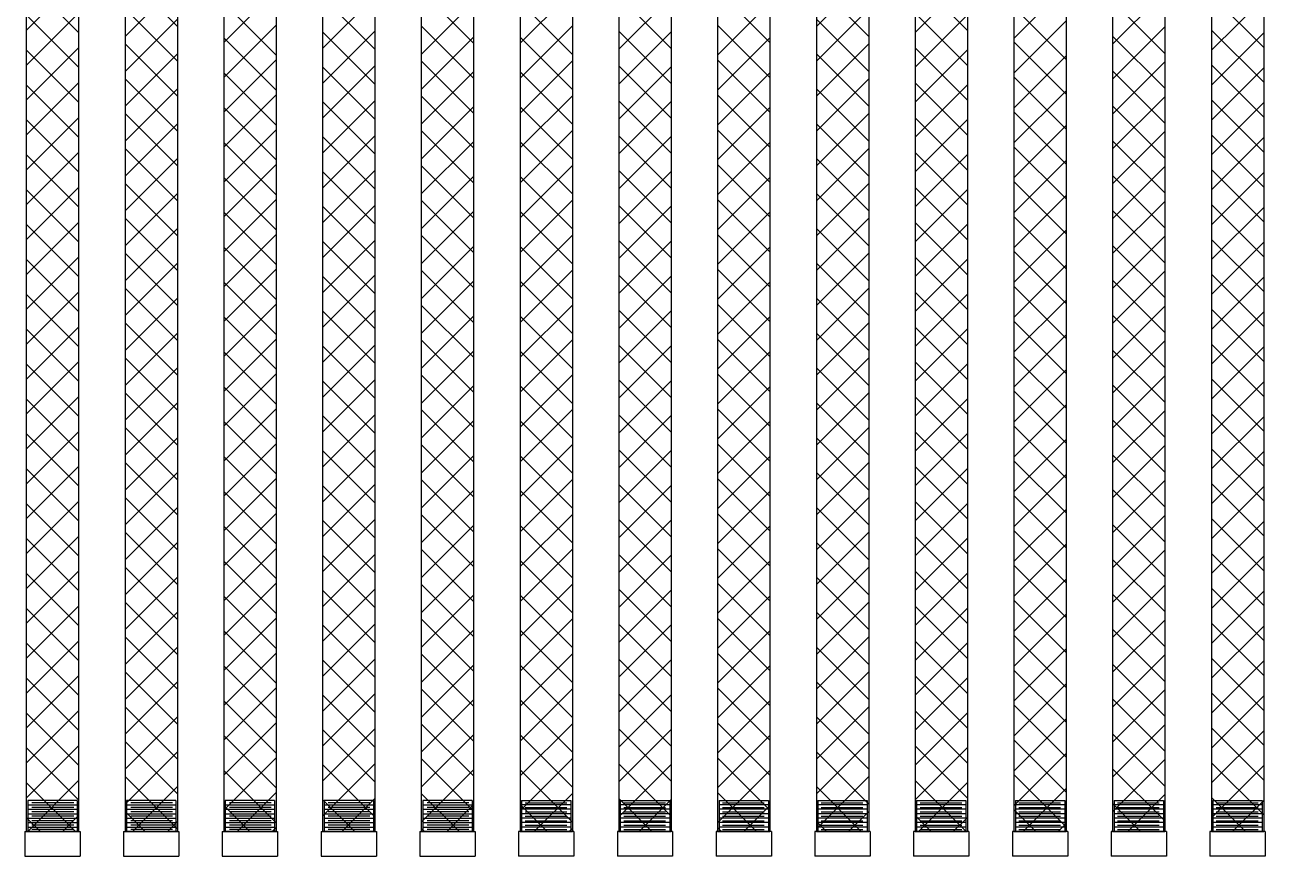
# Model space of a CAD drawing. Header units: inches. Extents: x 12 to 318, y 5 to 204.
# Drawn here: x 179.65 to 187.77, y 174.79 to 180.23 of the extents above; entities that cross this region are included whole.
import ezdxf

# ---------------------------------------------------------------- set-up
doc = ezdxf.new("R2010")
doc.units = ezdxf.units.IN
doc.header["$LTSCALE"] = 9.5
doc.header["$MEASUREMENT"] = 0
doc.layers.get('0').update_dxf_attribs({"lineweight": 25})
doc.layers.add('Brade', color=5, linetype='Continuous', lineweight=25, true_color=0x0000ff)

# ---------------------------------------------------------------- blocks, each defined once
blk = doc.blocks.new('UPPER HEAD ADN ELEMENT DETAIL')
at = {"layer": 'Brade', "lineweight": 25}
for p, q in [((-0.24336, 0.00996), (-0.24336, -0.5377)), ((-0.22533, 0.00996), (-0.22533, -0.5377)), ((-0.20934, 0.00996), (-0.20934, -0.5377)), ((-0.19132, 0.00996), (-0.19132, -0.5377)), ((-0.17533, 0.00996), (-0.17533, -0.5377)), ((-0.15731, 0.00996), (-0.15731, -0.5377)), ((-0.14132, 0.00996), (-0.14132, -0.5377)), ((-0.12329, 0.00996), (-0.12329, -0.5377)), ((-0.10731, 0.00996), (-0.10731, -0.5377)), ((-0.08928, 0.00996), (-0.08928, -0.5377)), ((-0.0733, 0.00996), (-0.0733, -0.5377)), ((-0.05527, 0.00996), (-0.05527, -0.5377)), ((-0.03929, 0.00996), (-0.03929, -0.5377)), ((-0.02126, 0.00996), (-0.02126, -0.5377)), ((-0.00527, 0.00996), (-0.00527, -0.5377)), ((0.01275, 0.00996), (0.01275, -0.5377)), ((0.02874, 0.00996), (0.02874, -0.5377)), ((0.04676, 0.00996), (0.04676, -0.5377)), ((0.06275, 0.00996), (0.06275, -0.5377)), ((0.08078, 0.00996), (0.08078, -0.5377)), ((0.09676, 0.00996), (0.09676, -0.5377)), ((0.11479, 0.00996), (0.11479, -0.5377)), ((0.13077, 0.00996), (0.13077, -0.5377)), ((0.1488, 0.00996), (0.1488, -0.5377)), ((0.16478, 0.00996), (0.16478, -0.5377)), ((0.18281, 0.00996), (0.18281, -0.5377)), ((-0.24285, -0.52699), (-0.24285, -0.5377)), ((-0.22584, -0.52699), (-0.24285, -0.52699)), ((-0.24285, -0.52699), (-0.24285, -0.5377)), ((-0.22584, -0.52699), (-0.24285, -0.52699)), ((-0.24285, -0.52852), (-0.22584, -0.52852)), ((-0.24285, -0.52852), (-0.22584, -0.52852)), ((-0.22703, -0.52784), (-0.24139, -0.52784)), ((-0.22703, -0.52937), (-0.24139, -0.52937)), ((-0.22584, -0.52699), (-0.22584, -0.5377)), ((-0.22584, -0.52699), (-0.22584, -0.5377)), ((-0.20883, -0.52699), (-0.20883, -0.5377)), ((-0.19183, -0.52699), (-0.20883, -0.52699)), ((-0.20883, -0.52699), (-0.20883, -0.5377)), ((-0.19183, -0.52699), (-0.20883, -0.52699)), ((-0.20883, -0.52852), (-0.19183, -0.52852)), ((-0.20883, -0.52852), (-0.19183, -0.52852)), ((-0.19302, -0.52784), (-0.20738, -0.52784)), ((-0.19302, -0.52937), (-0.20738, -0.52937)), ((-0.19183, -0.52699), (-0.19183, -0.5377)), ((-0.19183, -0.52699), (-0.19183, -0.5377)), ((-0.17482, -0.52699), (-0.17482, -0.5377)), ((-0.15782, -0.52699), (-0.17482, -0.52699)), ((-0.17482, -0.52699), (-0.17482, -0.5377)), ((-0.15782, -0.52699), (-0.17482, -0.52699)), ((-0.17482, -0.52852), (-0.15782, -0.52852)), ((-0.17482, -0.52852), (-0.15782, -0.52852)), ((-0.15901, -0.52784), (-0.17337, -0.52784)), ((-0.15901, -0.52937), (-0.17337, -0.52937)), ((-0.15782, -0.52699), (-0.15782, -0.5377)), ((-0.15782, -0.52699), (-0.15782, -0.5377)), ((-0.14081, -0.52699), (-0.14081, -0.5377)), ((-0.1238, -0.52699), (-0.14081, -0.52699)), ((-0.14081, -0.52699), (-0.14081, -0.5377)), ((-0.1238, -0.52699), (-0.14081, -0.52699)), ((-0.14081, -0.52852), (-0.1238, -0.52852)), ((-0.14081, -0.52852), (-0.1238, -0.52852)), ((-0.125, -0.52784), (-0.13936, -0.52784)), ((-0.125, -0.52937), (-0.13936, -0.52937)), ((-0.1238, -0.52699), (-0.1238, -0.5377)), ((-0.1238, -0.52699), (-0.1238, -0.5377)), ((-0.1068, -0.52699), (-0.1068, -0.5377)), ((-0.08979, -0.52699), (-0.1068, -0.52699)), ((-0.1068, -0.52699), (-0.1068, -0.5377)), ((-0.08979, -0.52699), (-0.1068, -0.52699)), ((-0.1068, -0.52852), (-0.08979, -0.52852)), ((-0.1068, -0.52852), (-0.08979, -0.52852)), ((-0.09099, -0.52784), (-0.10535, -0.52784)), ((-0.09099, -0.52937), (-0.10535, -0.52937)), ((-0.08979, -0.52699), (-0.08979, -0.5377)), ((-0.08979, -0.52699), (-0.08979, -0.5377)), ((-0.07279, -0.52699), (-0.07279, -0.5377)), ((-0.07279, -0.52699), (-0.05578, -0.52699)), ((-0.07279, -0.52699), (-0.07279, -0.5377)), ((-0.07279, -0.52699), (-0.05578, -0.52699)), ((-0.05578, -0.52852), (-0.07279, -0.52852)), ((-0.05578, -0.52852), (-0.07279, -0.52852)), ((-0.07159, -0.52784), (-0.05723, -0.52784)), ((-0.07159, -0.52937), (-0.05723, -0.52937)), ((-0.05578, -0.52699), (-0.05578, -0.5377)), ((-0.05578, -0.52699), (-0.05578, -0.5377)), ((-0.03878, -0.52699), (-0.03878, -0.5377)), ((-0.03878, -0.52699), (-0.02177, -0.52699)), ((-0.03878, -0.52699), (-0.03878, -0.5377)), ((-0.03878, -0.52699), (-0.02177, -0.52699)), ((-0.02177, -0.52852), (-0.03878, -0.52852)), ((-0.02177, -0.52852), (-0.03878, -0.52852)), ((-0.03758, -0.52784), (-0.02322, -0.52784)), ((-0.03758, -0.52937), (-0.02322, -0.52937)), ((-0.02177, -0.52699), (-0.02177, -0.5377)), ((-0.02177, -0.52699), (-0.02177, -0.5377)), ((-0.00476, -0.52699), (-0.00476, -0.5377)), ((-0.00476, -0.52699), (0.01224, -0.52699)), ((-0.00476, -0.52699), (-0.00476, -0.5377)), ((-0.00476, -0.52699), (0.01224, -0.52699)), ((0.01224, -0.52852), (-0.00476, -0.52852)), ((0.01224, -0.52852), (-0.00476, -0.52852)), ((-0.00357, -0.52784), (0.01079, -0.52784)), ((-0.00357, -0.52937), (0.01079, -0.52937)), ((0.01224, -0.52699), (0.01224, -0.5377)), ((0.01224, -0.52699), (0.01224, -0.5377)), ((0.02925, -0.52699), (0.02925, -0.5377)), ((0.02925, -0.52699), (0.04625, -0.52699)), ((0.02925, -0.52699), (0.02925, -0.5377)), ((0.02925, -0.52699), (0.04625, -0.52699)), ((0.04625, -0.52852), (0.02925, -0.52852)), ((0.04625, -0.52852), (0.02925, -0.52852)), ((0.03044, -0.52784), (0.0448, -0.52784)), ((0.03044, -0.52937), (0.0448, -0.52937)), ((0.04625, -0.52699), (0.04625, -0.5377)), ((0.04625, -0.52699), (0.04625, -0.5377)), ((0.06326, -0.52699), (0.06326, -0.5377)), ((0.06326, -0.52699), (0.08027, -0.52699)), ((0.06326, -0.52699), (0.06326, -0.5377)), ((0.06326, -0.52699), (0.08027, -0.52699)), ((0.08027, -0.52852), (0.06326, -0.52852)), ((0.08027, -0.52852), (0.06326, -0.52852)), ((0.06445, -0.52784), (0.07881, -0.52784)), ((0.06445, -0.52937), (0.07881, -0.52937)), ((0.08027, -0.52699), (0.08027, -0.5377)), ((0.08027, -0.52699), (0.08027, -0.5377)), ((0.09727, -0.52699), (0.09727, -0.5377)), ((0.09727, -0.52699), (0.11428, -0.52699)), ((0.09727, -0.52699), (0.09727, -0.5377)), ((0.09727, -0.52699), (0.11428, -0.52699)), ((0.11428, -0.52852), (0.09727, -0.52852)), ((0.11428, -0.52852), (0.09727, -0.52852)), ((0.09847, -0.52784), (0.11283, -0.52784)), ((0.09847, -0.52937), (0.11283, -0.52937)), ((0.11428, -0.52699), (0.11428, -0.5377)), ((0.11428, -0.52699), (0.11428, -0.5377)), ((0.13128, -0.52699), (0.14829, -0.52699)), ((0.13128, -0.52699), (0.13128, -0.5377)), ((0.13128, -0.52699), (0.14829, -0.52699)), ((0.13128, -0.52699), (0.13128, -0.5377)), ((0.14829, -0.52852), (0.13128, -0.52852)), ((0.14829, -0.52852), (0.13128, -0.52852)), ((0.13248, -0.52784), (0.14684, -0.52784)), ((0.13248, -0.52937), (0.14684, -0.52937)), ((0.14829, -0.52699), (0.14829, -0.5377)), ((0.14829, -0.52699), (0.14829, -0.5377)), ((0.16529, -0.52699), (0.1823, -0.52699)), ((0.16529, -0.52699), (0.16529, -0.5377)), ((0.16529, -0.52699), (0.1823, -0.52699)), ((0.16529, -0.52699), (0.16529, -0.5377)), ((0.1823, -0.52852), (0.16529, -0.52852)), ((0.1823, -0.52852), (0.16529, -0.52852)), ((0.16649, -0.52784), (0.18085, -0.52784)), ((0.16649, -0.52937), (0.18085, -0.52937)), ((0.1823, -0.52699), (0.1823, -0.5377)), ((0.1823, -0.52699), (0.1823, -0.5377)), ((-0.24285, -0.53005), (-0.22584, -0.53005)), ((-0.24285, -0.53005), (-0.22584, -0.53005)), ((-0.24285, -0.53158), (-0.22584, -0.53158)), ((-0.24285, -0.53158), (-0.22584, -0.53158)), ((-0.24285, -0.53311), (-0.22584, -0.53311)), ((-0.24285, -0.53311), (-0.22584, -0.53311)), ((-0.22703, -0.5309), (-0.24139, -0.5309)), ((-0.22703, -0.53243), (-0.24139, -0.53243)), ((-0.22703, -0.53396), (-0.24139, -0.53396)), ((-0.20883, -0.53005), (-0.19183, -0.53005)), ((-0.20883, -0.53005), (-0.19183, -0.53005)), ((-0.20883, -0.53158), (-0.19183, -0.53158)), ((-0.20883, -0.53158), (-0.19183, -0.53158)), ((-0.20883, -0.53311), (-0.19183, -0.53311)), ((-0.20883, -0.53311), (-0.19183, -0.53311)), ((-0.19302, -0.5309), (-0.20738, -0.5309)), ((-0.19302, -0.53243), (-0.20738, -0.53243)), ((-0.19302, -0.53396), (-0.20738, -0.53396)), ((-0.17482, -0.53005), (-0.15782, -0.53005)), ((-0.17482, -0.53005), (-0.15782, -0.53005)), ((-0.17482, -0.53158), (-0.15782, -0.53158)), ((-0.17482, -0.53158), (-0.15782, -0.53158)), ((-0.17482, -0.53311), (-0.15782, -0.53311)), ((-0.17482, -0.53311), (-0.15782, -0.53311)), ((-0.15901, -0.5309), (-0.17337, -0.5309)), ((-0.15901, -0.53243), (-0.17337, -0.53243)), ((-0.15901, -0.53396), (-0.17337, -0.53396)), ((-0.14081, -0.53005), (-0.1238, -0.53005)), ((-0.14081, -0.53005), (-0.1238, -0.53005)), ((-0.14081, -0.53158), (-0.1238, -0.53158)), ((-0.14081, -0.53158), (-0.1238, -0.53158)), ((-0.14081, -0.53311), (-0.1238, -0.53311)), ((-0.14081, -0.53311), (-0.1238, -0.53311)), ((-0.125, -0.5309), (-0.13936, -0.5309)), ((-0.125, -0.53243), (-0.13936, -0.53243)), ((-0.125, -0.53396), (-0.13936, -0.53396)), ((-0.1068, -0.53005), (-0.08979, -0.53005)), ((-0.1068, -0.53005), (-0.08979, -0.53005)), ((-0.1068, -0.53158), (-0.08979, -0.53158)), ((-0.1068, -0.53158), (-0.08979, -0.53158)), ((-0.1068, -0.53311), (-0.08979, -0.53311)), ((-0.1068, -0.53311), (-0.08979, -0.53311)), ((-0.09099, -0.5309), (-0.10535, -0.5309)), ((-0.09099, -0.53243), (-0.10535, -0.53243)), ((-0.09099, -0.53396), (-0.10535, -0.53396)), ((-0.05578, -0.53005), (-0.07279, -0.53005)), ((-0.05578, -0.53005), (-0.07279, -0.53005)), ((-0.05578, -0.53158), (-0.07279, -0.53158)), ((-0.05578, -0.53158), (-0.07279, -0.53158)), ((-0.05578, -0.53311), (-0.07279, -0.53311)), ((-0.05578, -0.53311), (-0.07279, -0.53311)), ((-0.07159, -0.5309), (-0.05723, -0.5309)), ((-0.07159, -0.53243), (-0.05723, -0.53243)), ((-0.07159, -0.53396), (-0.05723, -0.53396)), ((-0.02177, -0.53005), (-0.03878, -0.53005)), ((-0.02177, -0.53005), (-0.03878, -0.53005)), ((-0.02177, -0.53158), (-0.03878, -0.53158)), ((-0.02177, -0.53158), (-0.03878, -0.53158)), ((-0.02177, -0.53311), (-0.03878, -0.53311)), ((-0.02177, -0.53311), (-0.03878, -0.53311)), ((-0.03758, -0.5309), (-0.02322, -0.5309)), ((-0.03758, -0.53243), (-0.02322, -0.53243)), ((-0.03758, -0.53396), (-0.02322, -0.53396)), ((0.01224, -0.53005), (-0.00476, -0.53005)), ((0.01224, -0.53005), (-0.00476, -0.53005)), ((0.01224, -0.53158), (-0.00476, -0.53158)), ((0.01224, -0.53158), (-0.00476, -0.53158)), ((0.01224, -0.53311), (-0.00476, -0.53311)), ((0.01224, -0.53311), (-0.00476, -0.53311)), ((-0.00357, -0.5309), (0.01079, -0.5309)), ((-0.00357, -0.53243), (0.01079, -0.53243)), ((-0.00357, -0.53396), (0.01079, -0.53396)), ((0.04625, -0.53005), (0.02925, -0.53005)), ((0.04625, -0.53005), (0.02925, -0.53005)), ((0.04625, -0.53158), (0.02925, -0.53158)), ((0.04625, -0.53158), (0.02925, -0.53158)), ((0.04625, -0.53311), (0.02925, -0.53311)), ((0.04625, -0.53311), (0.02925, -0.53311)), ((0.03044, -0.5309), (0.0448, -0.5309)), ((0.03044, -0.53243), (0.0448, -0.53243)), ((0.03044, -0.53396), (0.0448, -0.53396)), ((0.08027, -0.53005), (0.06326, -0.53005)), ((0.08027, -0.53005), (0.06326, -0.53005)), ((0.08027, -0.53158), (0.06326, -0.53158)), ((0.08027, -0.53158), (0.06326, -0.53158)), ((0.08027, -0.53311), (0.06326, -0.53311)), ((0.08027, -0.53311), (0.06326, -0.53311)), ((0.06445, -0.5309), (0.07881, -0.5309)), ((0.06445, -0.53243), (0.07881, -0.53243)), ((0.06445, -0.53396), (0.07881, -0.53396)), ((0.11428, -0.53005), (0.09727, -0.53005)), ((0.11428, -0.53005), (0.09727, -0.53005)), ((0.11428, -0.53158), (0.09727, -0.53158)), ((0.11428, -0.53158), (0.09727, -0.53158)), ((0.11428, -0.53311), (0.09727, -0.53311)), ((0.11428, -0.53311), (0.09727, -0.53311)), ((0.09847, -0.5309), (0.11283, -0.5309)), ((0.09847, -0.53243), (0.11283, -0.53243)), ((0.09847, -0.53396), (0.11283, -0.53396)), ((0.14829, -0.53005), (0.13128, -0.53005)), ((0.14829, -0.53005), (0.13128, -0.53005)), ((0.14829, -0.53158), (0.13128, -0.53158)), ((0.14829, -0.53158), (0.13128, -0.53158)), ((0.14829, -0.53311), (0.13128, -0.53311)), ((0.14829, -0.53311), (0.13128, -0.53311)), ((0.13248, -0.5309), (0.14684, -0.5309)), ((0.13248, -0.53243), (0.14684, -0.53243)), ((0.13248, -0.53396), (0.14684, -0.53396)), ((0.1823, -0.53005), (0.16529, -0.53005)), ((0.1823, -0.53005), (0.16529, -0.53005)), ((0.1823, -0.53158), (0.16529, -0.53158)), ((0.1823, -0.53158), (0.16529, -0.53158)), ((0.1823, -0.53311), (0.16529, -0.53311)), ((0.1823, -0.53311), (0.16529, -0.53311)), ((0.16649, -0.5309), (0.18085, -0.5309)), ((0.16649, -0.53243), (0.18085, -0.53243)), ((0.16649, -0.53396), (0.18085, -0.53396)), ((-0.24387, -0.5377), (-0.22482, -0.5377)), ((-0.24387, -0.5377), (-0.24387, -0.54621)), ((-0.22533, -0.5377), (-0.24336, -0.5377)), ((-0.24285, -0.53464), (-0.22584, -0.53464)), ((-0.24285, -0.53464), (-0.22584, -0.53464)), ((-0.24285, -0.53617), (-0.22584, -0.53617)), ((-0.24285, -0.53617), (-0.22584, -0.53617)), ((-0.24285, -0.5377), (-0.22584, -0.5377)), ((-0.22703, -0.53549), (-0.24139, -0.53549)), ((-0.22703, -0.53702), (-0.24139, -0.53702)), ((-0.22482, -0.5377), (-0.22482, -0.54621)), ((-0.20985, -0.5377), (-0.19081, -0.5377)), ((-0.20985, -0.5377), (-0.20985, -0.54621)), ((-0.19132, -0.5377), (-0.20934, -0.5377)), ((-0.20883, -0.53464), (-0.19183, -0.53464)), ((-0.20883, -0.53464), (-0.19183, -0.53464)), ((-0.20883, -0.53617), (-0.19183, -0.53617)), ((-0.20883, -0.53617), (-0.19183, -0.53617)), ((-0.20883, -0.5377), (-0.19183, -0.5377)), ((-0.19302, -0.53549), (-0.20738, -0.53549)), ((-0.19302, -0.53702), (-0.20738, -0.53702)), ((-0.19081, -0.5377), (-0.19081, -0.54621)), ((-0.17584, -0.5377), (-0.1568, -0.5377)), ((-0.17584, -0.5377), (-0.17584, -0.54621)), ((-0.15731, -0.5377), (-0.17533, -0.5377)), ((-0.17482, -0.53464), (-0.15782, -0.53464)), ((-0.17482, -0.53464), (-0.15782, -0.53464)), ((-0.17482, -0.53617), (-0.15782, -0.53617)), ((-0.17482, -0.53617), (-0.15782, -0.53617)), ((-0.17482, -0.5377), (-0.15782, -0.5377)), ((-0.15901, -0.53549), (-0.17337, -0.53549)), ((-0.15901, -0.53702), (-0.17337, -0.53702)), ((-0.1568, -0.5377), (-0.1568, -0.54621)), ((-0.14183, -0.5377), (-0.12278, -0.5377)), ((-0.14183, -0.5377), (-0.14183, -0.54621)), ((-0.12329, -0.5377), (-0.14132, -0.5377)), ((-0.14081, -0.53464), (-0.1238, -0.53464)), ((-0.14081, -0.53464), (-0.1238, -0.53464)), ((-0.14081, -0.53617), (-0.1238, -0.53617)), ((-0.14081, -0.53617), (-0.1238, -0.53617)), ((-0.14081, -0.5377), (-0.1238, -0.5377)), ((-0.125, -0.53549), (-0.13936, -0.53549)), ((-0.125, -0.53702), (-0.13936, -0.53702)), ((-0.12278, -0.5377), (-0.12278, -0.54621)), ((-0.10782, -0.5377), (-0.08877, -0.5377)), ((-0.10782, -0.5377), (-0.10782, -0.54621)), ((-0.08928, -0.5377), (-0.10731, -0.5377)), ((-0.1068, -0.53464), (-0.08979, -0.53464)), ((-0.1068, -0.53464), (-0.08979, -0.53464)), ((-0.1068, -0.53617), (-0.08979, -0.53617)), ((-0.1068, -0.53617), (-0.08979, -0.53617)), ((-0.1068, -0.5377), (-0.08979, -0.5377)), ((-0.09099, -0.53549), (-0.10535, -0.53549)), ((-0.09099, -0.53702), (-0.10535, -0.53702)), ((-0.08877, -0.5377), (-0.08877, -0.54621)), ((-0.07381, -0.5377), (-0.07381, -0.54621)), ((-0.05476, -0.5377), (-0.07381, -0.5377)), ((-0.0733, -0.5377), (-0.05527, -0.5377)), ((-0.05578, -0.53464), (-0.07279, -0.53464)), ((-0.05578, -0.53464), (-0.07279, -0.53464)), ((-0.05578, -0.53617), (-0.07279, -0.53617)), ((-0.05578, -0.53617), (-0.07279, -0.53617)), ((-0.05578, -0.5377), (-0.07279, -0.5377)), ((-0.07159, -0.53549), (-0.05723, -0.53549)), ((-0.07159, -0.53702), (-0.05723, -0.53702)), ((-0.05476, -0.5377), (-0.05476, -0.54621)), ((-0.02075, -0.5377), (-0.0398, -0.5377)), ((-0.0398, -0.5377), (-0.0398, -0.54621)), ((-0.03929, -0.5377), (-0.02126, -0.5377)), ((-0.02177, -0.53464), (-0.03878, -0.53464)), ((-0.02177, -0.53464), (-0.03878, -0.53464)), ((-0.02177, -0.53617), (-0.03878, -0.53617)), ((-0.02177, -0.53617), (-0.03878, -0.53617)), ((-0.02177, -0.5377), (-0.03878, -0.5377)), ((-0.03758, -0.53549), (-0.02322, -0.53549)), ((-0.03758, -0.53702), (-0.02322, -0.53702)), ((-0.02075, -0.5377), (-0.02075, -0.54621)), ((0.01326, -0.5377), (-0.00578, -0.5377)), ((-0.00578, -0.5377), (-0.00578, -0.54621)), ((-0.00527, -0.5377), (0.01275, -0.5377)), ((0.01224, -0.53464), (-0.00476, -0.53464)), ((0.01224, -0.53464), (-0.00476, -0.53464)), ((0.01224, -0.53617), (-0.00476, -0.53617)), ((0.01224, -0.53617), (-0.00476, -0.53617)), ((0.01224, -0.5377), (-0.00476, -0.5377)), ((-0.00357, -0.53549), (0.01079, -0.53549)), ((-0.00357, -0.53702), (0.01079, -0.53702)), ((0.01326, -0.5377), (0.01326, -0.54621)), ((0.04727, -0.5377), (0.02823, -0.5377)), ((0.02823, -0.5377), (0.02823, -0.54621)), ((0.02874, -0.5377), (0.04676, -0.5377)), ((0.04625, -0.53464), (0.02925, -0.53464)), ((0.04625, -0.53464), (0.02925, -0.53464)), ((0.04625, -0.53617), (0.02925, -0.53617)), ((0.04625, -0.53617), (0.02925, -0.53617)), ((0.04625, -0.5377), (0.02925, -0.5377)), ((0.03044, -0.53549), (0.0448, -0.53549)), ((0.03044, -0.53702), (0.0448, -0.53702)), ((0.04727, -0.5377), (0.04727, -0.54621)), ((0.08129, -0.5377), (0.06224, -0.5377)), ((0.06224, -0.5377), (0.06224, -0.54621)), ((0.06275, -0.5377), (0.08078, -0.5377)), ((0.08027, -0.53464), (0.06326, -0.53464)), ((0.08027, -0.53464), (0.06326, -0.53464)), ((0.08027, -0.53617), (0.06326, -0.53617)), ((0.08027, -0.53617), (0.06326, -0.53617)), ((0.08027, -0.5377), (0.06326, -0.5377)), ((0.06445, -0.53549), (0.07881, -0.53549)), ((0.06445, -0.53702), (0.07881, -0.53702)), ((0.08129, -0.5377), (0.08129, -0.54621)), ((0.1153, -0.5377), (0.09625, -0.5377)), ((0.09625, -0.5377), (0.09625, -0.54621)), ((0.09676, -0.5377), (0.11479, -0.5377)), ((0.11428, -0.53464), (0.09727, -0.53464)), ((0.11428, -0.53464), (0.09727, -0.53464)), ((0.11428, -0.53617), (0.09727, -0.53617)), ((0.11428, -0.53617), (0.09727, -0.53617)), ((0.11428, -0.5377), (0.09727, -0.5377)), ((0.09847, -0.53549), (0.11283, -0.53549)), ((0.09847, -0.53702), (0.11283, -0.53702)), ((0.1153, -0.5377), (0.1153, -0.54621)), ((0.13026, -0.5377), (0.13026, -0.54621)), ((0.14931, -0.5377), (0.13026, -0.5377)), ((0.13077, -0.5377), (0.1488, -0.5377)), ((0.14829, -0.53464), (0.13128, -0.53464)), ((0.14829, -0.53464), (0.13128, -0.53464)), ((0.14829, -0.53617), (0.13128, -0.53617)), ((0.14829, -0.53617), (0.13128, -0.53617)), ((0.14829, -0.5377), (0.13128, -0.5377)), ((0.13248, -0.53549), (0.14684, -0.53549)), ((0.13248, -0.53702), (0.14684, -0.53702)), ((0.14931, -0.5377), (0.14931, -0.54621)), ((0.16427, -0.5377), (0.16427, -0.54621)), ((0.18332, -0.5377), (0.16427, -0.5377)), ((0.16478, -0.5377), (0.18281, -0.5377)), ((0.1823, -0.53464), (0.16529, -0.53464)), ((0.1823, -0.53464), (0.16529, -0.53464)), ((0.1823, -0.53617), (0.16529, -0.53617)), ((0.1823, -0.53617), (0.16529, -0.53617)), ((0.1823, -0.5377), (0.16529, -0.5377)), ((0.16649, -0.53549), (0.18085, -0.53549)), ((0.16649, -0.53702), (0.18085, -0.53702)), ((0.18332, -0.5377), (0.18332, -0.54621)), ((-0.24387, -0.54621), (-0.22482, -0.54621)), ((-0.20985, -0.54621), (-0.19081, -0.54621)), ((-0.17584, -0.54621), (-0.1568, -0.54621)), ((-0.14183, -0.54621), (-0.12278, -0.54621)), ((-0.10782, -0.54621), (-0.08877, -0.54621)), ((-0.05476, -0.54621), (-0.07381, -0.54621)), ((-0.02075, -0.54621), (-0.0398, -0.54621)), ((0.01326, -0.54621), (-0.00578, -0.54621)), ((0.04727, -0.54621), (0.02823, -0.54621)), ((0.08129, -0.54621), (0.06224, -0.54621)), ((0.1153, -0.54621), (0.09625, -0.54621)), ((0.14931, -0.54621), (0.13026, -0.54621)), ((0.18332, -0.54621), (0.16427, -0.54621))]:
    blk.add_line(p, q, dxfattribs=at)
at = {"layer": 'Brade', "color": 5, "linetype": 'Continuous', "lineweight": 25, "true_color": 0x0000ff}
for p, q in [((-0.20934, -0.24217), (-0.19132, -0.26019)), ((0.04676, -0.24217), (0.02874, -0.26019)), ((-0.24336, -0.26162), (-0.22533, -0.24359)), ((-0.24336, -0.24423), (-0.22533, -0.26226)), ((-0.20934, -0.26368), (-0.19132, -0.24566)), ((-0.17533, -0.26575), (-0.15731, -0.24772)), ((0.01275, -0.26575), (-0.00527, -0.24772)), ((0.04676, -0.26368), (0.02874, -0.24566)), ((0.08078, -0.26162), (0.06275, -0.24359)), ((0.08078, -0.24423), (0.06275, -0.26226)), ((0.11479, -0.24629), (0.09676, -0.26432)), ((-0.14132, -0.26781), (-0.12329, -0.24978)), ((-0.14132, -0.25007), (-0.12329, -0.26809)), ((-0.10731, -0.248), (-0.08928, -0.26603)), ((-0.10731, -0.26987), (-0.08928, -0.25185)), ((-0.05527, -0.248), (-0.0733, -0.26603)), ((-0.05527, -0.26987), (-0.0733, -0.25185)), ((-0.02126, -0.26781), (-0.03929, -0.24978)), ((-0.02126, -0.25007), (-0.03929, -0.26809)), ((0.1488, -0.24836), (0.13077, -0.26638)), ((0.1488, -0.26952), (0.13077, -0.25149)), ((0.18281, -0.26746), (0.16478, -0.24943)), ((0.18281, -0.25042), (0.16478, -0.26845)), ((-0.24336, -0.27365), (-0.22533, -0.25562)), ((-0.24336, -0.25626), (-0.22533, -0.27428)), ((-0.20934, -0.25419), (-0.19132, -0.27222)), ((-0.17533, -0.25213), (-0.15731, -0.27015)), ((0.01275, -0.25213), (-0.00527, -0.27015)), ((0.04676, -0.25419), (0.02874, -0.27222)), ((0.08078, -0.27365), (0.06275, -0.25562)), ((0.08078, -0.25626), (0.06275, -0.27428)), ((0.11479, -0.27158), (0.09676, -0.25356)), ((-0.20934, -0.27571), (-0.19132, -0.25768)), ((-0.17533, -0.27777), (-0.15731, -0.25975)), ((-0.10731, -0.26003), (-0.08928, -0.27805)), ((-0.05527, -0.26003), (-0.0733, -0.27805)), ((0.01275, -0.27777), (-0.00527, -0.25975)), ((0.04676, -0.27571), (0.02874, -0.25768)), ((0.11479, -0.25832), (0.09676, -0.27634)), ((0.1488, -0.26038), (0.13077, -0.27841)), ((-0.17533, -0.26415), (-0.15731, -0.28218)), ((-0.14132, -0.27983), (-0.12329, -0.26181)), ((-0.14132, -0.26209), (-0.12329, -0.28012)), ((-0.10731, -0.2819), (-0.08928, -0.26387)), ((-0.05527, -0.2819), (-0.0733, -0.26387)), ((-0.02126, -0.27983), (-0.03929, -0.26181)), ((-0.02126, -0.26209), (-0.03929, -0.28012)), ((0.01275, -0.26415), (-0.00527, -0.28218)), ((0.1488, -0.28154), (0.13077, -0.26352)), ((0.18281, -0.27948), (0.16478, -0.26145)), ((0.18281, -0.26244), (0.16478, -0.28047)), ((-0.24336, -0.28567), (-0.22533, -0.26764)), ((-0.24336, -0.26828), (-0.22533, -0.28631)), ((-0.20934, -0.26622), (-0.19132, -0.28424)), ((0.04676, -0.26622), (0.02874, -0.28424)), ((0.08078, -0.28567), (0.06275, -0.26764)), ((0.08078, -0.26828), (0.06275, -0.28631)), ((0.11479, -0.28361), (0.09676, -0.26558)), ((-0.20934, -0.28773), (-0.19132, -0.26971)), ((-0.17533, -0.2898), (-0.15731, -0.27177)), ((-0.10731, -0.27205), (-0.08928, -0.29008)), ((-0.05527, -0.27205), (-0.0733, -0.29008)), ((0.01275, -0.2898), (-0.00527, -0.27177)), ((0.04676, -0.28773), (0.02874, -0.26971)), ((0.11479, -0.27034), (0.09676, -0.28837)), ((0.1488, -0.27241), (0.13077, -0.29043)), ((-0.17533, -0.27618), (-0.15731, -0.2942)), ((-0.14132, -0.29186), (-0.12329, -0.27383)), ((-0.14132, -0.27412), (-0.12329, -0.29214)), ((-0.10731, -0.29392), (-0.08928, -0.2759)), ((-0.05527, -0.29392), (-0.0733, -0.2759)), ((-0.02126, -0.29186), (-0.03929, -0.27383)), ((-0.02126, -0.27412), (-0.03929, -0.29214)), ((0.01275, -0.27618), (-0.00527, -0.2942)), ((0.11479, -0.29563), (0.09676, -0.27761)), ((0.1488, -0.29357), (0.13077, -0.27554)), ((0.18281, -0.29151), (0.16478, -0.27348)), ((0.18281, -0.27447), (0.16478, -0.2925)), ((-0.24336, -0.2977), (-0.22533, -0.27967)), ((-0.24336, -0.2803), (-0.22533, -0.29833)), ((-0.20934, -0.27824), (-0.19132, -0.29627)), ((-0.20934, -0.29976), (-0.19132, -0.28173)), ((0.04676, -0.27824), (0.02874, -0.29627)), ((0.04676, -0.29976), (0.02874, -0.28173)), ((0.08078, -0.2977), (0.06275, -0.27967)), ((0.08078, -0.2803), (0.06275, -0.29833)), ((-0.17533, -0.30182), (-0.15731, -0.2838)), ((-0.14132, -0.30388), (-0.12329, -0.28586)), ((-0.14132, -0.28614), (-0.12329, -0.30417)), ((-0.10731, -0.28408), (-0.08928, -0.3021)), ((-0.05527, -0.28408), (-0.0733, -0.3021)), ((-0.02126, -0.30388), (-0.03929, -0.28586)), ((-0.02126, -0.28614), (-0.03929, -0.30417)), ((0.01275, -0.30182), (-0.00527, -0.2838)), ((0.11479, -0.28237), (0.09676, -0.30039)), ((0.1488, -0.28443), (0.13077, -0.30246)), ((0.18281, -0.30353), (0.16478, -0.2855)), ((-0.20934, -0.29027), (-0.19132, -0.30829)), ((-0.17533, -0.2882), (-0.15731, -0.30623)), ((-0.10731, -0.30595), (-0.08928, -0.28792)), ((-0.05527, -0.30595), (-0.0733, -0.28792)), ((0.01275, -0.2882), (-0.00527, -0.30623)), ((0.04676, -0.29027), (0.02874, -0.30829)), ((0.11479, -0.30766), (0.09676, -0.28963)), ((0.1488, -0.30559), (0.13077, -0.28757)), ((0.18281, -0.28649), (0.16478, -0.30452)), ((-0.24336, -0.30972), (-0.22533, -0.29169)), ((-0.24336, -0.29233), (-0.22533, -0.31036)), ((-0.20934, -0.31178), (-0.19132, -0.29376)), ((0.04676, -0.31178), (0.02874, -0.29376)), ((0.08078, -0.30972), (0.06275, -0.29169)), ((0.08078, -0.29233), (0.06275, -0.31036)), ((0.11479, -0.29439), (0.09676, -0.31242)), ((-0.17533, -0.31385), (-0.15731, -0.29582)), ((-0.14132, -0.31591), (-0.12329, -0.29788)), ((-0.14132, -0.29817), (-0.12329, -0.31619)), ((-0.10731, -0.2961), (-0.08928, -0.31413)), ((-0.05527, -0.2961), (-0.0733, -0.31413)), ((-0.02126, -0.31591), (-0.03929, -0.29788)), ((-0.02126, -0.29817), (-0.03929, -0.31619)), ((0.01275, -0.31385), (-0.00527, -0.29582)), ((0.1488, -0.29646), (0.13077, -0.31448)), ((0.18281, -0.31556), (0.16478, -0.29753)), ((0.18281, -0.29852), (0.16478, -0.31655)), ((-0.20934, -0.30229), (-0.19132, -0.32032)), ((-0.17533, -0.30023), (-0.15731, -0.31825)), ((-0.10731, -0.31797), (-0.08928, -0.29995)), ((-0.05527, -0.31797), (-0.0733, -0.29995)), ((0.01275, -0.30023), (-0.00527, -0.31825)), ((0.04676, -0.30229), (0.02874, -0.32032)), ((0.11479, -0.31968), (0.09676, -0.30166)), ((0.1488, -0.31762), (0.13077, -0.29959)), ((-0.24336, -0.32174), (-0.22533, -0.30372)), ((-0.24336, -0.30435), (-0.22533, -0.32238)), ((-0.20934, -0.32381), (-0.19132, -0.30578)), ((0.04676, -0.32381), (0.02874, -0.30578)), ((0.08078, -0.32174), (0.06275, -0.30372)), ((0.08078, -0.30435), (0.06275, -0.32238)), ((0.11479, -0.30642), (0.09676, -0.32444)), ((-0.17533, -0.32587), (-0.15731, -0.30785)), ((-0.14132, -0.32793), (-0.12329, -0.30991)), ((-0.14132, -0.31019), (-0.12329, -0.32822)), ((-0.10731, -0.30813), (-0.08928, -0.32615)), ((-0.05527, -0.30813), (-0.0733, -0.32615)), ((-0.02126, -0.32793), (-0.03929, -0.30991)), ((-0.02126, -0.31019), (-0.03929, -0.32822)), ((0.01275, -0.32587), (-0.00527, -0.30785)), ((0.1488, -0.30848), (0.13077, -0.32651)), ((0.1488, -0.32964), (0.13077, -0.31162)), ((0.18281, -0.32758), (0.16478, -0.30955)), ((0.18281, -0.31054), (0.16478, -0.32857)), ((-0.24336, -0.33377), (-0.22533, -0.31574)), ((-0.20934, -0.31432), (-0.19132, -0.33234)), ((-0.17533, -0.31225), (-0.15731, -0.33028)), ((-0.10731, -0.33), (-0.08928, -0.31197)), ((-0.05527, -0.33), (-0.0733, -0.31197)), ((0.01275, -0.31225), (-0.00527, -0.33028)), ((0.04676, -0.31432), (0.02874, -0.33234)), ((0.08078, -0.33377), (0.06275, -0.31574)), ((0.11479, -0.33171), (0.09676, -0.31368)), ((-0.24336, -0.31638), (-0.22533, -0.33441)), ((-0.20934, -0.33583), (-0.19132, -0.31781)), ((-0.17533, -0.3379), (-0.15731, -0.31987)), ((-0.10731, -0.32015), (-0.08928, -0.33818)), ((-0.05527, -0.32015), (-0.0733, -0.33818)), ((0.01275, -0.3379), (-0.00527, -0.31987)), ((0.04676, -0.33583), (0.02874, -0.31781)), ((0.08078, -0.31638), (0.06275, -0.33441)), ((0.11479, -0.31844), (0.09676, -0.33647)), ((-0.17533, -0.32428), (-0.15731, -0.3423)), ((-0.14132, -0.33996), (-0.12329, -0.32193)), ((-0.14132, -0.32222), (-0.12329, -0.34024)), ((-0.10731, -0.34202), (-0.08928, -0.324)), ((-0.05527, -0.34202), (-0.0733, -0.324)), ((-0.02126, -0.33996), (-0.03929, -0.32193)), ((-0.02126, -0.32222), (-0.03929, -0.34024)), ((0.01275, -0.32428), (-0.00527, -0.3423)), ((0.1488, -0.32051), (0.13077, -0.33853)), ((0.1488, -0.34167), (0.13077, -0.32364)), ((0.18281, -0.33961), (0.16478, -0.32158)), ((0.18281, -0.32257), (0.16478, -0.3406)), ((-0.24336, -0.34579), (-0.22533, -0.32777)), ((-0.24336, -0.3284), (-0.22533, -0.34643)), ((-0.20934, -0.32634), (-0.19132, -0.34437)), ((0.04676, -0.32634), (0.02874, -0.34437)), ((0.08078, -0.34579), (0.06275, -0.32777)), ((0.08078, -0.3284), (0.06275, -0.34643)), ((0.11479, -0.34373), (0.09676, -0.32571)), ((-0.20934, -0.34786), (-0.19132, -0.32983)), ((-0.17533, -0.34992), (-0.15731, -0.33189)), ((-0.10731, -0.33218), (-0.08928, -0.3502)), ((-0.05527, -0.33218), (-0.0733, -0.3502)), ((0.01275, -0.34992), (-0.00527, -0.33189)), ((0.04676, -0.34786), (0.02874, -0.32983)), ((0.11479, -0.33047), (0.09676, -0.34849)), ((0.1488, -0.33253), (0.13077, -0.35056)), ((-0.17533, -0.3363), (-0.15731, -0.35433)), ((-0.14132, -0.35198), (-0.12329, -0.33396)), ((-0.14132, -0.33424), (-0.12329, -0.35227)), ((-0.10731, -0.35405), (-0.08928, -0.33602)), ((-0.05527, -0.35405), (-0.0733, -0.33602)), ((-0.02126, -0.35198), (-0.03929, -0.33396)), ((-0.02126, -0.33424), (-0.03929, -0.35227)), ((0.01275, -0.3363), (-0.00527, -0.35433)), ((0.1488, -0.35369), (0.13077, -0.33567)), ((0.18281, -0.35163), (0.16478, -0.3336)), ((0.18281, -0.33459), (0.16478, -0.35262)), ((-0.24336, -0.35782), (-0.22533, -0.33979)), ((-0.24336, -0.34043), (-0.22533, -0.35846)), ((-0.20934, -0.33837), (-0.19132, -0.35639)), ((0.04676, -0.33837), (0.02874, -0.35639)), ((0.08078, -0.35782), (0.06275, -0.33979)), ((0.08078, -0.34043), (0.06275, -0.35846)), ((0.11479, -0.35576), (0.09676, -0.33773)), ((-0.20934, -0.35988), (-0.19132, -0.34186)), ((-0.17533, -0.36195), (-0.15731, -0.34392)), ((-0.14132, -0.36401), (-0.12329, -0.34598)), ((-0.10731, -0.3442), (-0.08928, -0.36223)), ((-0.05527, -0.3442), (-0.0733, -0.36223)), ((-0.02126, -0.36401), (-0.03929, -0.34598)), ((0.01275, -0.36195), (-0.00527, -0.34392)), ((0.04676, -0.35988), (0.02874, -0.34186)), ((0.11479, -0.34249), (0.09676, -0.36052)), ((0.1488, -0.34456), (0.13077, -0.36258)), ((0.18281, -0.36366), (0.16478, -0.34563)), ((-0.17533, -0.34833), (-0.15731, -0.36635)), ((-0.14132, -0.34627), (-0.12329, -0.36429)), ((-0.10731, -0.36607), (-0.08928, -0.34805)), ((-0.05527, -0.36607), (-0.0733, -0.34805)), ((-0.02126, -0.34627), (-0.03929, -0.36429)), ((0.01275, -0.34833), (-0.00527, -0.36635)), ((0.11479, -0.36778), (0.09676, -0.34976)), ((0.1488, -0.36572), (0.13077, -0.34769)), ((0.18281, -0.34662), (0.16478, -0.36465)), ((-0.24336, -0.36984), (-0.22533, -0.35182)), ((-0.24336, -0.35245), (-0.22533, -0.37048)), ((-0.20934, -0.35039), (-0.19132, -0.36842)), ((-0.20934, -0.37191), (-0.19132, -0.35388)), ((0.04676, -0.35039), (0.02874, -0.36842)), ((0.04676, -0.37191), (0.02874, -0.35388)), ((0.08078, -0.36984), (0.06275, -0.35182)), ((0.08078, -0.35245), (0.06275, -0.37048)), ((0.11479, -0.35452), (0.09676, -0.37254)), ((-0.17533, -0.37397), (-0.15731, -0.35594)), ((-0.14132, -0.37603), (-0.12329, -0.35801)), ((-0.14132, -0.35829), (-0.12329, -0.37632)), ((-0.10731, -0.35623), (-0.08928, -0.37425)), ((-0.05527, -0.35623), (-0.0733, -0.37425)), ((-0.02126, -0.37603), (-0.03929, -0.35801)), ((-0.02126, -0.35829), (-0.03929, -0.37632)), ((0.01275, -0.37397), (-0.00527, -0.35594)), ((0.1488, -0.35658), (0.13077, -0.37461)), ((0.18281, -0.37568), (0.16478, -0.35765)), ((0.18281, -0.35864), (0.16478, -0.37667)), ((-0.20934, -0.36242), (-0.19132, -0.38044)), ((-0.17533, -0.36035), (-0.15731, -0.37838)), ((-0.10731, -0.3781), (-0.08928, -0.36007)), ((-0.05527, -0.3781), (-0.0733, -0.36007)), ((0.01275, -0.36035), (-0.00527, -0.37838)), ((0.04676, -0.36242), (0.02874, -0.38044)), ((0.11479, -0.37981), (0.09676, -0.36178)), ((0.1488, -0.37774), (0.13077, -0.35972)), ((-0.24336, -0.38187), (-0.22533, -0.36384)), ((-0.24336, -0.36448), (-0.22533, -0.38251)), ((-0.20934, -0.38393), (-0.19132, -0.36591)), ((0.04676, -0.38393), (0.02874, -0.36591)), ((0.08078, -0.38187), (0.06275, -0.36384)), ((0.08078, -0.36448), (0.06275, -0.38251)), ((0.11479, -0.36654), (0.09676, -0.38457)), ((-0.17533, -0.386), (-0.15731, -0.36797)), ((-0.14132, -0.38806), (-0.12329, -0.37003)), ((-0.14132, -0.37031), (-0.12329, -0.38834)), ((-0.10731, -0.36825), (-0.08928, -0.38628)), ((-0.05527, -0.36825), (-0.0733, -0.38628)), ((-0.02126, -0.38806), (-0.03929, -0.37003)), ((-0.02126, -0.37031), (-0.03929, -0.38834)), ((0.01275, -0.386), (-0.00527, -0.36797)), ((0.1488, -0.36861), (0.13077, -0.38663)), ((0.18281, -0.38771), (0.16478, -0.36968)), ((0.18281, -0.37067), (0.16478, -0.3887)), ((-0.24336, -0.39389), (-0.22533, -0.37587)), ((-0.20934, -0.37444), (-0.19132, -0.39247)), ((-0.17533, -0.37238), (-0.15731, -0.3904)), ((-0.10731, -0.39012), (-0.08928, -0.3721)), ((-0.05527, -0.39012), (-0.0733, -0.3721)), ((0.01275, -0.37238), (-0.00527, -0.3904)), ((0.04676, -0.37444), (0.02874, -0.39247)), ((0.08078, -0.39389), (0.06275, -0.37587)), ((0.11479, -0.39183), (0.09676, -0.37381)), ((0.1488, -0.38977), (0.13077, -0.37174)), ((-0.24336, -0.3765), (-0.22533, -0.39453)), ((-0.20934, -0.39596), (-0.19132, -0.37793)), ((-0.17533, -0.39802), (-0.15731, -0.37999)), ((0.01275, -0.39802), (-0.00527, -0.37999)), ((0.04676, -0.39596), (0.02874, -0.37793)), ((0.08078, -0.3765), (0.06275, -0.39453)), ((0.11479, -0.37857), (0.09676, -0.39659)), ((-0.17533, -0.3844), (-0.15731, -0.40243)), ((-0.14132, -0.40008), (-0.12329, -0.38206)), ((-0.14132, -0.38234), (-0.12329, -0.40037)), ((-0.10731, -0.38028), (-0.08928, -0.3983)), ((-0.10731, -0.40215), (-0.08928, -0.38412)), ((-0.05527, -0.38028), (-0.0733, -0.3983)), ((-0.05527, -0.40215), (-0.0733, -0.38412)), ((-0.02126, -0.40008), (-0.03929, -0.38206)), ((-0.02126, -0.38234), (-0.03929, -0.40037)), ((0.01275, -0.3844), (-0.00527, -0.40243)), ((0.1488, -0.38063), (0.13077, -0.39866)), ((0.1488, -0.40179), (0.13077, -0.38377)), ((0.18281, -0.39973), (0.16478, -0.3817)), ((0.18281, -0.38269), (0.16478, -0.40072)), ((-0.24336, -0.40592), (-0.22533, -0.38789)), ((-0.24336, -0.38853), (-0.22533, -0.40656)), ((-0.20934, -0.38647), (-0.19132, -0.40449)), ((0.04676, -0.38647), (0.02874, -0.40449)), ((0.08078, -0.40592), (0.06275, -0.38789)), ((0.08078, -0.38853), (0.06275, -0.40656)), ((0.11479, -0.40386), (0.09676, -0.38583)), ((-0.20934, -0.40798), (-0.19132, -0.38996)), ((-0.17533, -0.41005), (-0.15731, -0.39202)), ((-0.10731, -0.3923), (-0.08928, -0.41033)), ((-0.05527, -0.3923), (-0.0733, -0.41033)), ((0.01275, -0.41005), (-0.00527, -0.39202)), ((0.04676, -0.40798), (0.02874, -0.38996)), ((0.11479, -0.39059), (0.09676, -0.40862)), ((0.1488, -0.39266), (0.13077, -0.41068)), ((-0.17533, -0.39643), (-0.15731, -0.41445)), ((-0.14132, -0.41211), (-0.12329, -0.39408)), ((-0.14132, -0.39436), (-0.12329, -0.41239)), ((-0.10731, -0.41417), (-0.08928, -0.39615)), ((-0.05527, -0.41417), (-0.0733, -0.39615)), ((-0.02126, -0.41211), (-0.03929, -0.39408)), ((-0.02126, -0.39436), (-0.03929, -0.41239)), ((0.01275, -0.39643), (-0.00527, -0.41445)), ((0.1488, -0.41382), (0.13077, -0.39579)), ((0.18281, -0.41175), (0.16478, -0.39373)), ((0.18281, -0.39472), (0.16478, -0.41274)), ((-0.24336, -0.41794), (-0.22533, -0.39992)), ((-0.24336, -0.40055), (-0.22533, -0.41858)), ((-0.20934, -0.39849), (-0.19132, -0.41652)), ((0.04676, -0.39849), (0.02874, -0.41652)), ((0.08078, -0.41794), (0.06275, -0.39992)), ((0.08078, -0.40055), (0.06275, -0.41858)), ((0.11479, -0.41588), (0.09676, -0.39786)), ((-0.20934, -0.42001), (-0.19132, -0.40198)), ((-0.17533, -0.42207), (-0.15731, -0.40404)), ((-0.10731, -0.40433), (-0.08928, -0.42235)), ((-0.05527, -0.40433), (-0.0733, -0.42235)), ((0.01275, -0.42207), (-0.00527, -0.40404)), ((0.04676, -0.42001), (0.02874, -0.40198)), ((0.11479, -0.40262), (0.09676, -0.42064)), ((0.1488, -0.40468), (0.13077, -0.42271)), ((0.18281, -0.42378), (0.16478, -0.40575)), ((-0.17533, -0.40845), (-0.15731, -0.42648)), ((-0.14132, -0.42413), (-0.12329, -0.40611)), ((-0.14132, -0.40639), (-0.12329, -0.42442)), ((-0.10731, -0.4262), (-0.08928, -0.40817)), ((-0.05527, -0.4262), (-0.0733, -0.40817)), ((-0.02126, -0.42413), (-0.03929, -0.40611)), ((-0.02126, -0.40639), (-0.03929, -0.42442)), ((0.01275, -0.40845), (-0.00527, -0.42648)), ((0.11479, -0.42791), (0.09676, -0.40988)), ((0.1488, -0.42584), (0.13077, -0.40782)), ((0.18281, -0.40674), (0.16478, -0.42477)), ((-0.24336, -0.42997), (-0.22533, -0.41194)), ((-0.24336, -0.41258), (-0.22533, -0.43061)), ((-0.20934, -0.41052), (-0.19132, -0.42854)), ((-0.20934, -0.43203), (-0.19132, -0.41401)), ((0.04676, -0.41052), (0.02874, -0.42854)), ((0.04676, -0.43203), (0.02874, -0.41401)), ((0.08078, -0.42997), (0.06275, -0.41194)), ((0.08078, -0.41258), (0.06275, -0.43061)), ((-0.17533, -0.4341), (-0.15731, -0.41607)), ((-0.14132, -0.43616), (-0.12329, -0.41813)), ((-0.14132, -0.41841), (-0.12329, -0.43644)), ((-0.10731, -0.41635), (-0.08928, -0.43438)), ((-0.05527, -0.41635), (-0.0733, -0.43438)), ((-0.02126, -0.43616), (-0.03929, -0.41813)), ((-0.02126, -0.41841), (-0.03929, -0.43644)), ((0.01275, -0.4341), (-0.00527, -0.41607)), ((0.11479, -0.41464), (0.09676, -0.43267)), ((0.1488, -0.41671), (0.13077, -0.43473)), ((0.18281, -0.4358), (0.16478, -0.41778)), ((-0.20934, -0.42254), (-0.19132, -0.44057)), ((-0.17533, -0.42048), (-0.15731, -0.4385)), ((-0.10731, -0.43822), (-0.08928, -0.4202)), ((-0.05527, -0.43822), (-0.0733, -0.4202)), ((0.01275, -0.42048), (-0.00527, -0.4385)), ((0.04676, -0.42254), (0.02874, -0.44057)), ((0.11479, -0.43993), (0.09676, -0.4219)), ((0.1488, -0.43787), (0.13077, -0.41984)), ((0.18281, -0.41877), (0.16478, -0.43679)), ((-0.24336, -0.44199), (-0.22533, -0.42397)), ((-0.24336, -0.4246), (-0.22533, -0.44263)), ((-0.20934, -0.44406), (-0.19132, -0.42603)), ((0.04676, -0.44406), (0.02874, -0.42603)), ((0.08078, -0.44199), (0.06275, -0.42397)), ((0.08078, -0.4246), (0.06275, -0.44263)), ((0.11479, -0.42667), (0.09676, -0.44469)), ((-0.17533, -0.44612), (-0.15731, -0.42809)), ((-0.14132, -0.44818), (-0.12329, -0.43016)), ((-0.14132, -0.43044), (-0.12329, -0.44847)), ((-0.10731, -0.42838), (-0.08928, -0.4464)), ((-0.05527, -0.42838), (-0.0733, -0.4464)), ((-0.02126, -0.44818), (-0.03929, -0.43016)), ((-0.02126, -0.43044), (-0.03929, -0.44847)), ((0.01275, -0.44612), (-0.00527, -0.42809)), ((0.1488, -0.42873), (0.13077, -0.44676)), ((0.18281, -0.44783), (0.16478, -0.4298)), ((0.18281, -0.43079), (0.16478, -0.44882)), ((-0.20934, -0.43457), (-0.19132, -0.45259)), ((-0.17533, -0.4325), (-0.15731, -0.45053)), ((-0.10731, -0.45025), (-0.08928, -0.43222)), ((-0.05527, -0.45025), (-0.0733, -0.43222)), ((0.01275, -0.4325), (-0.00527, -0.45053)), ((0.04676, -0.43457), (0.02874, -0.45259)), ((0.11479, -0.45196), (0.09676, -0.43393)), ((0.1488, -0.44989), (0.13077, -0.43187)), ((-0.24336, -0.45402), (-0.22533, -0.43599)), ((-0.24336, -0.43663), (-0.22533, -0.45466)), ((-0.20934, -0.45608), (-0.19132, -0.43806)), ((0.04676, -0.45608), (0.02874, -0.43806)), ((0.08078, -0.45402), (0.06275, -0.43599)), ((0.08078, -0.43663), (0.06275, -0.45466)), ((0.11479, -0.43869), (0.09676, -0.45672)), ((-0.17533, -0.45815), (-0.15731, -0.44012)), ((-0.14132, -0.46021), (-0.12329, -0.44218)), ((-0.14132, -0.44246), (-0.12329, -0.46049)), ((-0.10731, -0.4404), (-0.08928, -0.45843)), ((-0.10731, -0.46227), (-0.08928, -0.44425)), ((-0.05527, -0.4404), (-0.0733, -0.45843)), ((-0.05527, -0.46227), (-0.0733, -0.44425)), ((-0.02126, -0.46021), (-0.03929, -0.44218)), ((-0.02126, -0.44246), (-0.03929, -0.46049)), ((0.01275, -0.45815), (-0.00527, -0.44012)), ((0.1488, -0.44076), (0.13077, -0.45878)), ((0.1488, -0.46192), (0.13077, -0.44389)), ((0.18281, -0.45985), (0.16478, -0.44183)), ((0.18281, -0.44282), (0.16478, -0.46084)), ((-0.24336, -0.46604), (-0.22533, -0.44802)), ((-0.20934, -0.44659), (-0.19132, -0.46462)), ((-0.17533, -0.44453), (-0.15731, -0.46255)), ((0.01275, -0.44453), (-0.00527, -0.46255)), ((0.04676, -0.44659), (0.02874, -0.46462)), ((0.08078, -0.46604), (0.06275, -0.44802)), ((0.11479, -0.46398), (0.09676, -0.44595)), ((-0.24336, -0.44865), (-0.22533, -0.46668)), ((-0.20934, -0.46811), (-0.19132, -0.45008)), ((-0.17533, -0.47017), (-0.15731, -0.45214)), ((-0.10731, -0.45243), (-0.08928, -0.47045)), ((-0.05527, -0.45243), (-0.0733, -0.47045)), ((0.01275, -0.47017), (-0.00527, -0.45214)), ((0.04676, -0.46811), (0.02874, -0.45008)), ((0.08078, -0.44865), (0.06275, -0.46668)), ((0.11479, -0.45072), (0.09676, -0.46874)), ((0.1488, -0.45278), (0.13077, -0.47081)), ((-0.17533, -0.45655), (-0.15731, -0.47458)), ((-0.14132, -0.47223), (-0.12329, -0.45421)), ((-0.14132, -0.45449), (-0.12329, -0.47252)), ((-0.10731, -0.4743), (-0.08928, -0.45627)), ((-0.05527, -0.4743), (-0.0733, -0.45627)), ((-0.02126, -0.47223), (-0.03929, -0.45421)), ((-0.02126, -0.45449), (-0.03929, -0.47252)), ((0.01275, -0.45655), (-0.00527, -0.47458)), ((0.1488, -0.47394), (0.13077, -0.45592)), ((0.18281, -0.47188), (0.16478, -0.45385)), ((0.18281, -0.45484), (0.16478, -0.47287)), ((-0.24336, -0.47807), (-0.22533, -0.46004)), ((-0.24336, -0.46068), (-0.22533, -0.47871)), ((-0.20934, -0.45862), (-0.19132, -0.47664)), ((0.04676, -0.45862), (0.02874, -0.47664)), ((0.08078, -0.47807), (0.06275, -0.46004)), ((0.08078, -0.46068), (0.06275, -0.47871)), ((0.11479, -0.47601), (0.09676, -0.45798)), ((-0.20934, -0.48013), (-0.19132, -0.46211)), ((-0.17533, -0.4822), (-0.15731, -0.46417)), ((-0.10731, -0.46445), (-0.08928, -0.48248)), ((-0.05527, -0.46445), (-0.0733, -0.48248)), ((0.01275, -0.4822), (-0.00527, -0.46417)), ((0.04676, -0.48013), (0.02874, -0.46211)), ((0.11479, -0.46274), (0.09676, -0.48077)), ((0.1488, -0.46481), (0.13077, -0.48283)), ((-0.17533, -0.46858), (-0.15731, -0.4866)), ((-0.14132, -0.48426), (-0.12329, -0.46623)), ((-0.14132, -0.46651), (-0.12329, -0.48454)), ((-0.10731, -0.48632), (-0.08928, -0.4683)), ((-0.05527, -0.48632), (-0.0733, -0.4683)), ((-0.02126, -0.48426), (-0.03929, -0.46623)), ((-0.02126, -0.46651), (-0.03929, -0.48454)), ((0.01275, -0.46858), (-0.00527, -0.4866)), ((0.1488, -0.48597), (0.13077, -0.46794)), ((0.18281, -0.4839), (0.16478, -0.46588)), ((0.18281, -0.46687), (0.16478, -0.48489)), ((-0.24336, -0.49009), (-0.22533, -0.47207)), ((-0.24336, -0.4727), (-0.22533, -0.49073)), ((-0.20934, -0.47064), (-0.19132, -0.48867)), ((-0.20934, -0.49216), (-0.19132, -0.47413)), ((0.04676, -0.47064), (0.02874, -0.48867)), ((0.04676, -0.49216), (0.02874, -0.47413)), ((0.08078, -0.49009), (0.06275, -0.47207)), ((0.08078, -0.4727), (0.06275, -0.49073)), ((0.11479, -0.48803), (0.09676, -0.47)), ((-0.17533, -0.49422), (-0.15731, -0.47619)), ((-0.14132, -0.49628), (-0.12329, -0.47826)), ((-0.10731, -0.47648), (-0.08928, -0.4945)), ((-0.05527, -0.47648), (-0.0733, -0.4945)), ((-0.02126, -0.49628), (-0.03929, -0.47826)), ((0.01275, -0.49422), (-0.00527, -0.47619)), ((0.11479, -0.47477), (0.09676, -0.49279)), ((0.1488, -0.47683), (0.13077, -0.49486)), ((0.18281, -0.49593), (0.16478, -0.4779)), ((-0.20934, -0.48267), (-0.19132, -0.50069)), ((-0.17533, -0.4806), (-0.15731, -0.49863)), ((-0.14132, -0.47854), (-0.12329, -0.49657)), ((-0.10731, -0.49835), (-0.08928, -0.48032)), ((-0.05527, -0.49835), (-0.0733, -0.48032)), ((-0.02126, -0.47854), (-0.03929, -0.49657)), ((0.01275, -0.4806), (-0.00527, -0.49863)), ((0.04676, -0.48267), (0.02874, -0.50069)), ((0.11479, -0.50006), (0.09676, -0.48203)), ((0.1488, -0.49799), (0.13077, -0.47997)), ((0.18281, -0.47889), (0.16478, -0.49692)), ((-0.24336, -0.50212), (-0.22533, -0.48409)), ((-0.24336, -0.48473), (-0.22533, -0.50275)), ((-0.20934, -0.50418), (-0.19132, -0.48616)), ((0.04676, -0.50418), (0.02874, -0.48616)), ((0.08078, -0.50212), (0.06275, -0.48409)), ((0.08078, -0.48473), (0.06275, -0.50275)), ((0.11479, -0.48679), (0.09676, -0.50482)), ((-0.17533, -0.50625), (-0.15731, -0.48822)), ((-0.14132, -0.50831), (-0.12329, -0.49028)), ((-0.14132, -0.49056), (-0.12329, -0.50859)), ((-0.10731, -0.4885), (-0.08928, -0.50653)), ((-0.05527, -0.4885), (-0.0733, -0.50653)), ((-0.02126, -0.50831), (-0.03929, -0.49028)), ((-0.02126, -0.49056), (-0.03929, -0.50859)), ((0.01275, -0.50625), (-0.00527, -0.48822)), ((0.1488, -0.48886), (0.13077, -0.50688)), ((0.18281, -0.50795), (0.16478, -0.48993)), ((0.18281, -0.49092), (0.16478, -0.50894)), ((-0.20934, -0.49469), (-0.19132, -0.51272)), ((-0.17533, -0.49263), (-0.15731, -0.51065)), ((-0.10731, -0.51037), (-0.08928, -0.49235)), ((-0.05527, -0.51037), (-0.0733, -0.49235)), ((0.01275, -0.49263), (-0.00527, -0.51065)), ((0.04676, -0.49469), (0.02874, -0.51272)), ((0.11479, -0.51208), (0.09676, -0.49405)), ((0.1488, -0.51002), (0.13077, -0.49199)), ((-0.24336, -0.51414), (-0.22533, -0.49612)), ((-0.24336, -0.49675), (-0.22533, -0.51478)), ((-0.20934, -0.51621), (-0.19132, -0.49818)), ((0.04676, -0.51621), (0.02874, -0.49818)), ((0.08078, -0.51414), (0.06275, -0.49612)), ((0.08078, -0.49675), (0.06275, -0.51478)), ((0.11479, -0.49882), (0.09676, -0.51684)), ((-0.17533, -0.51827), (-0.15731, -0.50024)), ((-0.14132, -0.52033), (-0.12329, -0.50231)), ((-0.14132, -0.50259), (-0.12329, -0.52062)), ((-0.10731, -0.50053), (-0.08928, -0.51855)), ((-0.05527, -0.50053), (-0.0733, -0.51855)), ((-0.02126, -0.52033), (-0.03929, -0.50231)), ((-0.02126, -0.50259), (-0.03929, -0.52062)), ((0.01275, -0.51827), (-0.00527, -0.50024)), ((0.1488, -0.50088), (0.13077, -0.51891)), ((0.1488, -0.52204), (0.13077, -0.50402)), ((0.18281, -0.51998), (0.16478, -0.50195)), ((0.18281, -0.50294), (0.16478, -0.52097)), ((-0.24336, -0.52617), (-0.22533, -0.50814)), ((-0.20934, -0.50672), (-0.19132, -0.52474)), ((-0.17533, -0.50465), (-0.15731, -0.52268)), ((-0.10731, -0.5224), (-0.08928, -0.50437)), ((-0.05527, -0.5224), (-0.0733, -0.50437)), ((0.01275, -0.50465), (-0.00527, -0.52268)), ((0.04676, -0.50672), (0.02874, -0.52474)), ((0.08078, -0.52617), (0.06275, -0.50814)), ((0.11479, -0.52411), (0.09676, -0.50608)), ((-0.24336, -0.50878), (-0.22533, -0.5268)), ((-0.20934, -0.52823), (-0.19132, -0.51021)), ((-0.17533, -0.53029), (-0.15731, -0.51227)), ((-0.10731, -0.51255), (-0.08928, -0.53058)), ((-0.05527, -0.51255), (-0.0733, -0.53058)), ((0.01275, -0.53029), (-0.00527, -0.51227)), ((0.04676, -0.52823), (0.02874, -0.51021)), ((0.08078, -0.50878), (0.06275, -0.5268)), ((0.11479, -0.51084), (0.09676, -0.52887)), ((-0.17533, -0.51668), (-0.15731, -0.5347)), ((-0.14132, -0.53236), (-0.12329, -0.51433)), ((-0.14132, -0.51461), (-0.12329, -0.53264)), ((-0.10731, -0.53442), (-0.08928, -0.5164)), ((-0.05527, -0.53442), (-0.0733, -0.5164)), ((-0.02126, -0.53236), (-0.03929, -0.51433)), ((-0.02126, -0.51461), (-0.03929, -0.53264)), ((0.01275, -0.51668), (-0.00527, -0.5347)), ((0.1488, -0.5129), (0.13077, -0.53093)), ((0.1488, -0.53407), (0.13077, -0.51604)), ((0.18281, -0.532), (0.16478, -0.51398)), ((0.18281, -0.51497), (0.16478, -0.53299)), ((-0.24336, -0.5208), (-0.22645, -0.5377)), ((-0.24287, -0.5377), (-0.22533, -0.52017)), ((-0.20934, -0.51874), (-0.19132, -0.53677)), ((0.04676, -0.51874), (0.02874, -0.53677)), ((0.08029, -0.5377), (0.06275, -0.52017)), ((0.08078, -0.5208), (0.06387, -0.5377)), ((0.11479, -0.53613), (0.09676, -0.5181)), ((-0.20679, -0.5377), (-0.19132, -0.52223)), ((-0.17072, -0.5377), (-0.15731, -0.52429)), ((-0.10731, -0.52458), (-0.09418, -0.5377)), ((-0.05527, -0.52458), (-0.0684, -0.5377)), ((0.00814, -0.5377), (-0.00527, -0.52429)), ((0.04421, -0.5377), (0.02874, -0.52223)), ((0.11479, -0.52287), (0.09995, -0.5377)), ((0.1488, -0.52493), (0.13602, -0.5377)), ((-0.17533, -0.5287), (-0.16633, -0.5377)), ((-0.14132, -0.52664), (-0.13026, -0.5377)), ((-0.13464, -0.5377), (-0.12329, -0.52636)), ((-0.09857, -0.5377), (-0.08928, -0.52842)), ((-0.06401, -0.5377), (-0.0733, -0.52842)), ((-0.02794, -0.5377), (-0.03929, -0.52636)), ((-0.02126, -0.52664), (-0.03232, -0.5377)), ((0.01275, -0.5287), (0.00375, -0.5377)), ((0.14041, -0.5377), (0.13077, -0.52807)), ((0.17649, -0.5377), (0.16478, -0.526)), ((0.18281, -0.52699), (0.1721, -0.5377)), ((-0.24336, -0.53283), (-0.23848, -0.5377)), ((-0.23084, -0.5377), (-0.22533, -0.53219)), ((-0.20934, -0.53077), (-0.2024, -0.5377)), ((0.04676, -0.53077), (0.03982, -0.5377)), ((0.06826, -0.5377), (0.06275, -0.53219)), ((0.08078, -0.53283), (0.0759, -0.5377)), ((0.10434, -0.5377), (0.09676, -0.53013)), ((-0.19477, -0.5377), (-0.19132, -0.53426)), ((-0.15869, -0.5377), (-0.15731, -0.53632)), ((-0.10731, -0.5366), (-0.10621, -0.5377)), ((-0.05527, -0.5366), (-0.05637, -0.5377)), ((-0.00389, -0.5377), (-0.00527, -0.53632)), ((0.03219, -0.5377), (0.02874, -0.53426)), ((0.11479, -0.53489), (0.11197, -0.5377)), ((0.1488, -0.53695), (0.14805, -0.5377))]:
    blk.add_line(p, q, dxfattribs=at)

msp = doc.modelspace()

# ---------------------------------------------------------------- block references
at = {"xscale": 19, "yscale": 19, "zscale": 19}
msp.add_blockref('UPPER HEAD ADN ELEMENT DETAIL', (184.285716, 185.16667), dxfattribs=at)

doc.saveas('drawing.dxf')
